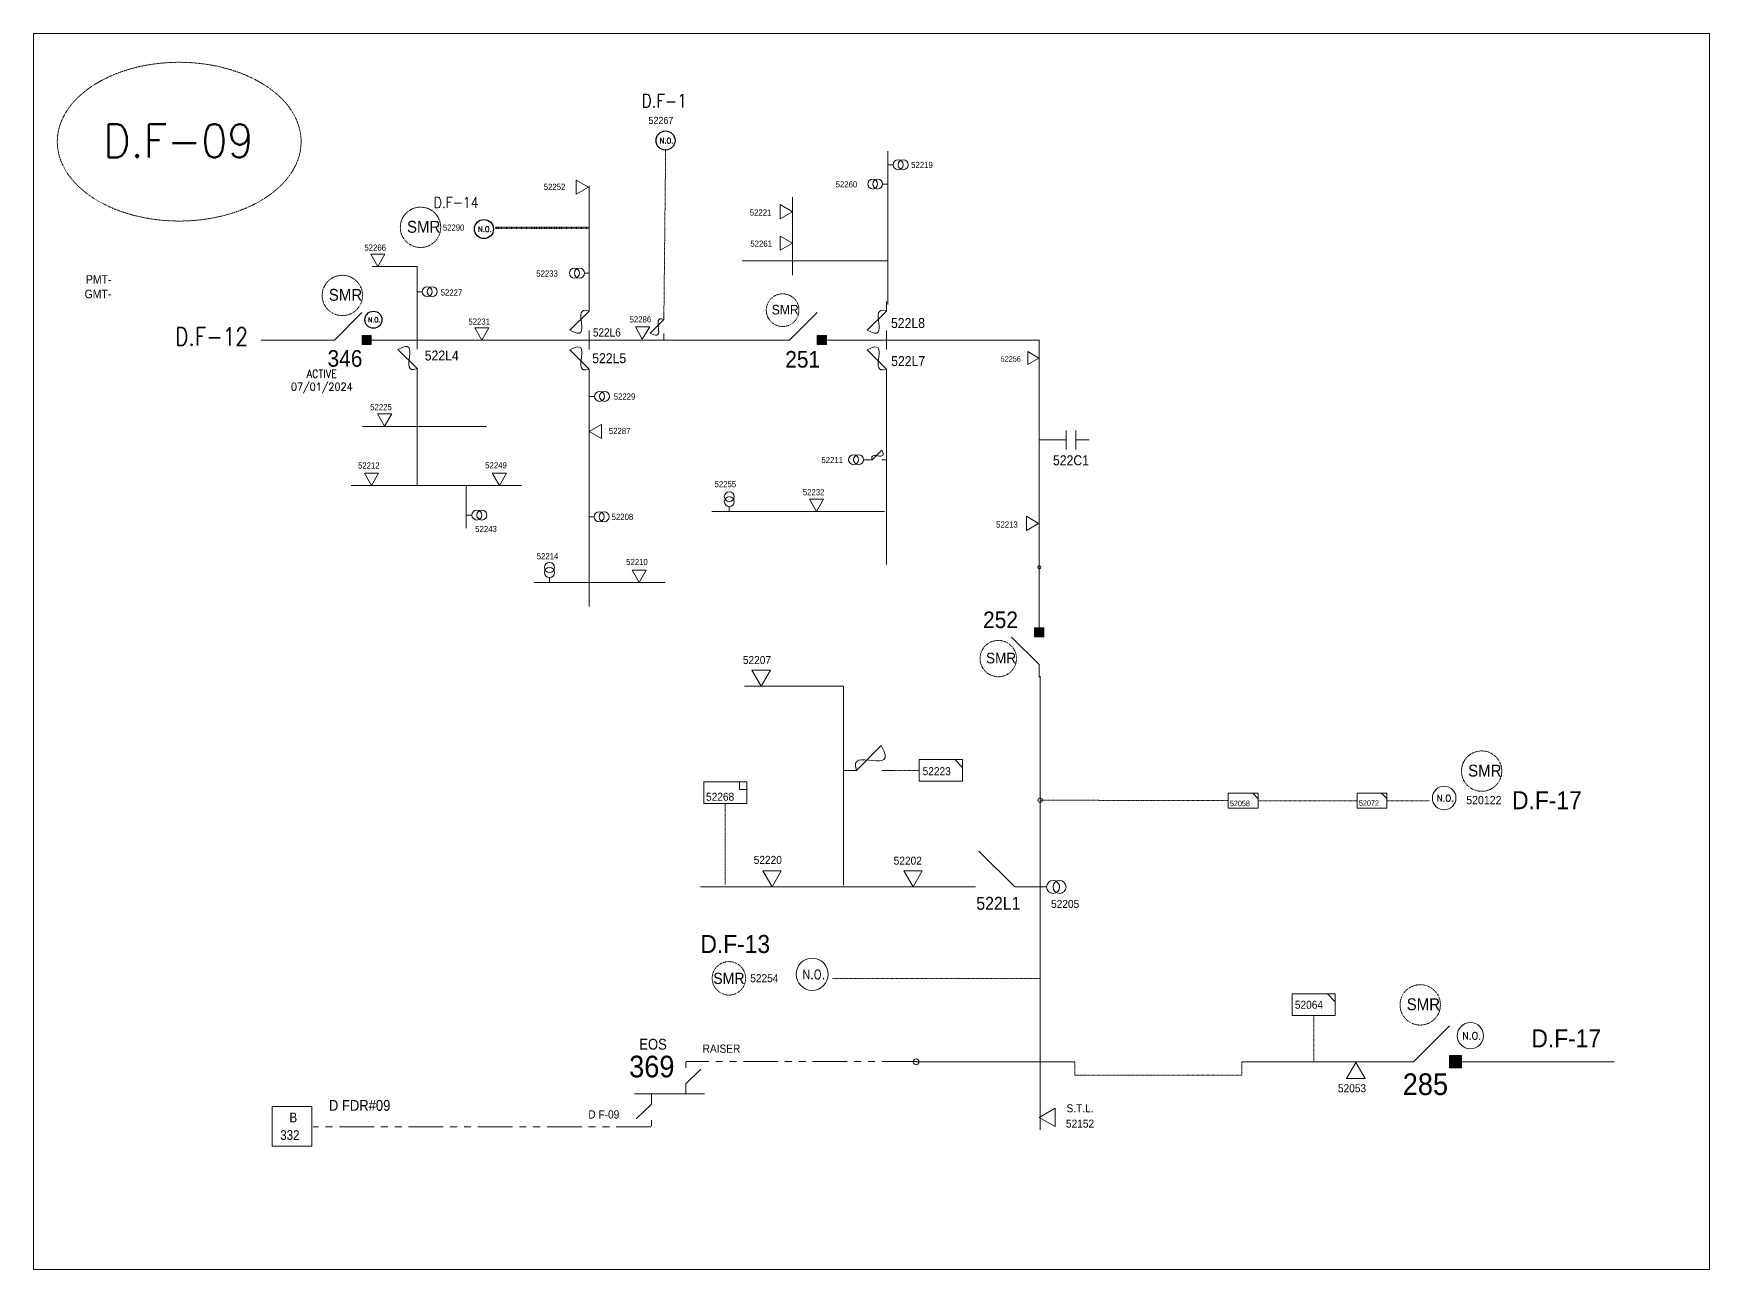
# Model space of a CAD drawing. Header units: metres. Extents: x 65984 to 144644, y -19036 to 23726.
# Drawn here: x 84165 to 85908, y 5041 to 6327 of the extents above; entities that cross this region are included whole.
import ezdxf
from ezdxf.enums import TextEntityAlignment as Align

# ---------------------------------------------------------------- set-up
doc = ezdxf.new("R2010")
doc.units = ezdxf.units.M
doc.header["$MEASUREMENT"] = 0
doc.linetypes.add('( Phantom )', pattern=[2.5, 1.25, -0.25, 0.25, -0.25, 0.25, -0.25])
doc.linetypes.add('DGN Style 3', pattern=[0.013877, 0, -0.013877])
doc.layers.get('0').update_dxf_attribs({"color": 95, "lineweight": 40})
for name, color, linetype, lineweight in [('ABS', 7, 'Continuous', 40), ('ABS NUMBER', 112, 'Continuous', 30), ('CAPACITOR', 5, 'Continuous', 40), ('d_eos', 111, 'Continuous', 40), ('d_eos no', 121, 'Continuous', 40), ('d_fco', 5, 'Continuous', 40), ('d_fco text', 95, 'Continuous', 40), ('d_oh branch', 94, 'Continuous', 40), ('d_switch', 95, 'Continuous', 40), ('d_tf', 1, 'Continuous', 40), ('d_tf no', 6, 'Continuous', 40), ('d_ug cable', 95, 'Continuous', 40), ('d_ug tf', 1, 'Continuous', 40), ('FDR  2  05', 154, 'Continuous', 40), ('FDR  4  02', 126, 'Continuous', 40), ('fedr no', 95, 'Continuous', 40), ('GRID STATION  04', 7, 'Continuous', 40), ('Level 37', 7, 'Continuous', 0), ('O H MAIN FEEDER', 4, 'Continuous', 100), ('SECTOR BOUNDARY', 7, 'Continuous', 0), ('SW N O', 114, 'Continuous', 30)]:
    doc.layers.add(name, color=color, linetype=linetype, lineweight=lineweight)
doc.styles.add('NASKHF', font='naskhf.shx', dxfattribs={"height": 8})
doc.styles.add('Style-Arial', font='arial.ttf')
doc.styles.add('Style-ENGINEERING', font='ENGINEERING.shx')
doc.styles.add('Style-msdefault', font='msdefault.shx')
doc.styles.add('Style-STANDARD', font='STANDARD.shx')

# ---------------------------------------------------------------- blocks, each defined once
blk = doc.blocks.new('ABS2_1_1')
at = {"color": 0, "linetype": 'ByBlock', "lineweight": -2, "ltscale": 500}
for q in [(-29900, 43500), (0, 0)]:
    blk.add_line((0, 13600), q, dxfattribs=at)
at = {"color": 0, "linetype": 'ByBlock', "lineweight": -2, "ltscale": 500, "flags": 128}
for points in [[(5000, 43600), (-5000, 43600), (-5000, 53600), (5000, 53600)], [(3791, 49653), (3791, 49653), (3791, 49653)]]:
    blk.add_lwpolyline(points, close=True, dxfattribs=at)
at = {"color": 0, "linetype": 'ByBlock', "lineweight": -2, "ltscale": 500}
for points in [[(5000, 43600), (-5000, 43600), (5000, 53600), (-5000, 53600)], [(3791, 49653), (3791, 49653), (3791, 49653)]]:
    blk.add_solid(points, dxfattribs=at)
blk = doc.blocks.new('*U3625')
at = {"layer": 'CAPACITOR', "color": 5, "linetype": 'Continuous', "lineweight": 13}
for p, q in [((-15, 0), (1.2, 0)), ((1.2, 5.7), (1.2, -5.7)), ((7, 5.7), (7, -5.7)), ((7, 0), (15, 0))]:
    blk.add_line(p, q, dxfattribs=at)
blk = doc.blocks.new('TFU_147')
at = {"layer": 'd_tf', "color": 134, "linetype": 'Continuous', "lineweight": 13, "ltscale": 0.000675434}
blk.add_line((0, 10), (0, 0), dxfattribs=at)
for centre in [(0, 30), (0, 20)]:
    blk.add_circle(centre, 10, dxfattribs=at)
blk = doc.blocks.new('*U1012')
at = {"layer": 'd_fco', "color": 7, "linetype": 'Continuous', "lineweight": 13}
blk.add_line((-4.6, 4.2), (-10.1, 4.2), dxfattribs=at)
at = {"layer": 'd_fco', "color": 7, "linetype": 'Continuous', "lineweight": 13, "flags": 128}
blk.add_lwpolyline([(13, 4.2), (7.1, 4.2), (-4.4, -7.3)], dxfattribs=at)
at = {"layer": 'd_fco', "color": 7, "linetype": 'Continuous', "lineweight": 13}
blk.add_open_spline([(-4.4, -7.3), (-13, 7.7), (11.6, -7.7), (7.1, 4.2)], degree=3, dxfattribs=at)
blk = doc.blocks.new('FUSE01')
at = {"color": 0, "linetype": 'ByBlock', "lineweight": -2}
blk.add_line((0, -17.15), (0, -22.55), dxfattribs=at)
at = {"color": 0, "linetype": 'ByBlock', "lineweight": -2, "flags": 128}
blk.add_lwpolyline([(0, 0.05), (0, -5.75), (-11.2, -16.95)], dxfattribs=at)
at = {"color": 0, "linetype": 'ByBlock', "lineweight": -2}
blk.add_open_spline([(-11.2, -16.95), (3.4, -25.35), (-11.6, -1.35), (0, -5.75)], degree=3, dxfattribs=at)
blk = doc.blocks.new('*U892')
at = {"layer": 'SW N O', "color": 3}
blk.add_circle((0, 0), 16.8, dxfattribs=at)
at = {"layer": 'SW N O', "color": 3, "style": 'Style-STANDARD'}
blk.add_text('N.O.', height=9.6, dxfattribs=at).set_placement((1.7, -0.2), align=Align.MIDDLE_CENTER)
blk = doc.blocks.new('TFU_177')
at = {"layer": 'd_tf', "color": 6, "linetype": 'Continuous', "lineweight": 13, "ltscale": 0.000879471}
blk.add_line((0, 10), (0, 0), dxfattribs=at)
for centre in [(0, 30), (0, 20)]:
    blk.add_circle(centre, 10, dxfattribs=at)
blk = doc.blocks.new('*U1193')
at = {"layer": 'ABS', "color": 7, "linetype": 'Continuous', "lineweight": 13, "ltscale": 0.554823}
for p, q in [((-8.32, 9.06), (-8.32, 16.62)), ((-8.32, 9.06), (8.3, -7.56)), ((-8.32, -16.6), (-8.32, -9.05))]:
    blk.add_line(p, q, dxfattribs=at)
blk = doc.blocks.new('TF_8')
at = {"color": 0, "linetype": 'ByBlock', "lineweight": -2}
blk.add_line((6.3, 4.95), (9.9, 1.35), dxfattribs=at)
blk.add_3dface([(-10.1, 4.95), (9.9, 4.95), (9.9, -5.05), (-10.1, -5.05)], dxfattribs=at)
blk = doc.blocks.new('TF3')
at = {"color": 0, "linetype": 'ByBlock', "lineweight": -2}
for p, q in [((11.3, 9), (18.3, 9)), ((18.3, 9), (18.3, 2))]:
    blk.add_line(p, q, dxfattribs=at)
at = {"color": 0, "linetype": 'ByBlock', "lineweight": -2, "flags": 128}
blk.add_lwpolyline([(18.3, 2), (11.3, 2), (11.3, 9)], dxfattribs=at)
at = {"color": 0, "linetype": 'ByBlock', "lineweight": -2}
blk.add_3dface([(-21.7, 9), (18.3, 9), (18.3, -11), (-21.7, -11)], dxfattribs=at)
blk = doc.blocks.new('*U1291')
at = {"layer": 'd_fco', "color": 6, "linetype": 'Continuous', "lineweight": 13}
blk.add_line((-4.6, 4.21), (-10.13, 4.21), dxfattribs=at)
at = {"layer": 'd_fco', "color": 6, "linetype": 'Continuous', "lineweight": 13, "flags": 128}
blk.add_lwpolyline([(13.02, 4.21), (7.07, 4.21), (-4.4, -7.26)], dxfattribs=at)
at = {"layer": 'd_fco', "color": 6, "linetype": 'Continuous', "lineweight": 13}
blk.add_open_spline([(-4.4, -7.26), (-13, 7.69), (11.58, -7.67), (7.07, 4.21)], degree=3, dxfattribs=at)
blk = doc.blocks.new('*U3627')
at = {"layer": 'd_eos', "color": 7, "linetype": 'Continuous', "lineweight": 13, "ltscale": 1.436268}
for p, q in [((-7.45, 4.64), (-14.45, 11.44)), ((-7.45, 12.09), (-7.45, 14.91)), ((-7.45, -0.01), (-7.45, 4.64)), ((16.15, -0.01), (-16.17, -0.01)), ((8.41, -0.01), (8.41, -4.66)), ((8.41, -4.66), (15.41, -11.45)), ((8.41, -12.1), (8.41, -14.92))]:
    blk.add_line(p, q, dxfattribs=at)
blk = doc.blocks.new('*U893')
at = {"layer": 'SW N O', "color": 3, "lineweight": 13}
blk.add_circle((0, 0), 16.8, dxfattribs=at)
at = {"layer": 'SW N O', "color": 3, "lineweight": 13, "style": 'Style-STANDARD'}
blk.add_text('N.O.', height=9.6, dxfattribs=at).set_placement((1.7, -0.2), align=Align.MIDDLE_CENTER)
blk = doc.blocks.new('ABS2_1_2')
at = {"color": 0, "linetype": 'ByBlock', "lineweight": -2, "ltscale": 500}
for q in [(-29900, 43500), (0, 0)]:
    blk.add_line((0, 13600), q, dxfattribs=at)
at = {"color": 0, "linetype": 'ByBlock', "lineweight": -2, "ltscale": 500, "flags": 128}
for points in [[(5000, 43600), (-5000, 43600), (-5000, 53600), (5000, 53600)], [(3791, 49653), (3791, 49653), (3791, 49653)]]:
    blk.add_lwpolyline(points, close=True, dxfattribs=at)
at = {"color": 0, "linetype": 'ByBlock', "lineweight": -2, "ltscale": 500}
for points in [[(5000, 43600), (-5000, 43600), (5000, 53600), (-5000, 53600)], [(3791, 49653), (3791, 49653), (3791, 49653)]]:
    blk.add_solid(points, dxfattribs=at)

msp = doc.modelspace()

# ---------------------------------------------------------------- linework, layer by layer
at = {"layer": 'd_oh branch', "color": 134, "linetype": 'Continuous', "lineweight": 13}
for p, q in [((85053.4, 6044.9), (85053.4, 6204.3)), ((84742.7, 6041.7), (84742.7, 6168.2)), ((84954.4, 6075.4), (84954.4, 6156.6)), ((84563.8, 6084.4), (84517, 6084.4)), ((84563.8, 6007.9), (84563.8, 6084.4)), ((85053.4, 6090.4), (84901.8, 6090.4)), ((84563.8, 5856.5), (84563.8, 5974.3)), ((84742.7, 5730.7), (84742.7, 5969)), ((85052, 5774.4), (85052, 5970.1)), ((84635.9, 5918.1), (84507.1, 5918.1)), ((84672.5, 5856.5), (84495.1, 5856.5)), ((84614.8, 5856.3), (84614.8, 5812.1)), ((85050.1, 5829.4), (84870.2, 5829.4)), ((84685.6, 5755.6), (84821.9, 5755.6))]:
    msp.add_line(p, q, dxfattribs=at)
at = {"layer": 'd_oh branch', "color": 6, "linetype": 'Continuous', "lineweight": 13}
for p, q in [((85131.5, 5438.9), (84858.6, 5438.9)), ((85211.8, 5438.9), (85199.4, 5438.9)), ((85211.8, 5257.1), (85211.8, 5186.2))]:
    msp.add_line(p, q, dxfattribs=at)
at = {"layer": 'd_oh branch', "color": 6, "linetype": 'Continuous', "lineweight": 13, "flags": 128}
msp.add_lwpolyline([(85007.4, 5440.6), (85007.4, 5647.8), (84904.2, 5647.8)], dxfattribs=at)
at = {"layer": 'd_tf', "color": 134, "linetype": 'Continuous', "lineweight": 13, "ltscale": 0.000737445, "flags": 128}
for points in [[(84729.3, 6159.7), (84729.3, 6174.4), (84742, 6167.1)], [(84941.4, 6134.1), (84941.4, 6148.8), (84954.2, 6141.4)], [(84941.4, 6101.3), (84941.4, 6116.1), (84954.2, 6108.7)], [(84515.6, 6097.3), (84530.3, 6097.3), (84522.9, 6084.5)], [(84623.8, 6020.6), (84638.5, 6020.6), (84631.1, 6007.9)], [(84805.9, 6021.8), (84791.1, 6021.8), (84797.9, 6008.8)], [(84522.6, 5931), (84537.4, 5931), (84530, 5918.2)], [(84755.5, 5920.2), (84755.5, 5905.5), (84742.7, 5912.8)], [(84508.9, 5869.4), (84523.6, 5869.4), (84516.2, 5856.6)], [(84641.9, 5869.4), (84656.7, 5869.4), (84649.3, 5856.6)], [(84971.8, 5842.2), (84986.5, 5842.2), (84979.2, 5829.4)], [(85197.5, 5809.8), (85197.5, 5824.6), (85210.3, 5817.2)], [(84787.5, 5768.4), (84802.2, 5768.4), (84794.9, 5755.6)]]:
    msp.add_lwpolyline(points, close=True, dxfattribs=at)
at = {"layer": 'd_tf', "color": 134, "linetype": 'Continuous', "lineweight": 13, "ltscale": 0.000663701, "flags": 128}
msp.add_lwpolyline([(85199.1, 5982.6), (85199.1, 5995.9), (85210.6, 5989.2)], close=True, dxfattribs=at)
at = {"layer": 'd_tf', "color": 6, "linetype": 'Continuous', "lineweight": 13, "ltscale": 0.000960215, "flags": 128}
for points in [[(84912.1, 5664.5), (84931.3, 5664.5), (84921.7, 5647.9)], [(84923.4, 5455.6), (84942.6, 5455.6), (84933, 5439)], [(85070, 5455.6), (85089.2, 5455.6), (85079.6, 5439)], [(85549.8, 5239.6), (85530.6, 5239.6), (85540.2, 5256.2)], [(85227.6, 5189.5), (85227.6, 5208.7), (85210.9, 5199.1)]]:
    msp.add_lwpolyline(points, close=True, dxfattribs=at)
at = {"layer": 'd_ug cable', "color": 134, "linetype": 'DGN Style 3', "lineweight": 13}
msp.add_line((84820.5, 6036.5), (84822.3, 6207), dxfattribs=at)
at = {"layer": 'd_ug cable', "color": 134, "linetype": 'DGN Style 3', "lineweight": 106}
msp.add_line((84644.9, 6124.8), (84742.7, 6124.8), dxfattribs=at)
at = {"layer": 'd_ug cable', "color": 6, "linetype": 'DGN Style 3', "lineweight": 13}
for p, q in [((85059.5, 5560.1), (85086, 5560.1)), ((85407.4, 5528.8), (85211.8, 5529.1)), ((85541.5, 5528.6), (85438.6, 5528.5)), ((85617.2, 5528.6), (85572.8, 5528.6)), ((84884.1, 5441.4), (84884.1, 5525.7))]:
    msp.add_line(p, q, dxfattribs=at)
at = {"layer": 'd_ug cable', "color": 6, "linetype": 'DGN Style 3', "lineweight": 13, "flags": 128}
for points in [[(84995.8, 5343.7), (85211.8, 5343.7)], [(85496.7, 5257.1), (85496.7, 5305.1), (85496.7, 5305.1)], [(85247.9, 5243), (85247.9, 5257.1), (85247.9, 5257.1)], [(85421.7, 5243), (85421.7, 5257.1), (85421.7, 5257.1)], [(85247.9, 5243), (85421.7, 5243)]]:
    msp.add_lwpolyline(points, dxfattribs=at)
at = {"layer": 'd_ug cable', "color": 6, "linetype": '( Phantom )', "lineweight": 13, "ltscale": 28.806453, "flags": 128}
for points in [[(85083.2, 5257.4), (85083.2, 5257.4), (84843.5, 5257.4)], [(84807, 5189.3), (84807, 5189.3), (84455.8, 5189.3)]]:
    msp.add_lwpolyline(points, dxfattribs=at)
at = {"layer": 'd_ug cable', "color": 2, "linetype": 'DGN Style 3', "lineweight": 13}
for centre, radius in [((84567.3, 6125.2), 21), ((84486, 6054.3), 21), ((84944, 6039), 17), ((85168.3, 5676.5), 18.9), ((85671.1, 5559.4), 21), ((84888.1, 5343.8), 17.4), ((85607.2, 5316.2), 21)]:
    msp.add_circle(centre, radius, dxfattribs=at)
at = {"layer": 'fedr no', "color": 82, "linetype": 'DGN Style 3', "lineweight": 13, "true_color": 0x1dc70e}
msp.add_ellipse((84316.3, 6214.3), major_axis=(126.8, 0), ratio=0.651175, dxfattribs=at)
at = {"layer": 'GRID STATION  04', "color": 6, "linetype": 'Continuous', "lineweight": 13, "ltscale": 1.325097, "flags": 128}
msp.add_lwpolyline([(84454.3, 5169.1), (84413, 5169.1), (84413, 5210.5), (84454.3, 5210.5)], close=True, dxfattribs=at)
at = {"layer": 'O H MAIN FEEDER', "color": 74, "lineweight": 13, "ltscale": 0.861012}
msp.add_line((84401.6, 6007.9), (84475, 6007.9), dxfattribs=at)
at = {"layer": 'O H MAIN FEEDER', "color": 134, "lineweight": 13, "ltscale": 0.861012}
for p, q in [((84516.1, 6007.9), (84941.3, 6007.9)), ((84989.7, 6007.9), (85210.9, 6007.9)), ((85210.9, 5707.7), (85210.9, 6008.2))]:
    msp.add_line(p, q, dxfattribs=at)
at = {"layer": 'O H MAIN FEEDER', "color": 6, "lineweight": 13, "ltscale": 1.12111}
for p, q in [((85211.8, 5257.1), (85211.8, 5658.1)), ((85247.8, 5257.1), (85082.6, 5257.1)), ((85588.4, 5257.1), (85421.9, 5257.1))]:
    msp.add_line(p, q, dxfattribs=at)
at = {"layer": 'O H MAIN FEEDER', "color": 30, "lineweight": 13, "ltscale": 1.12111}
msp.add_line((85809, 5257.1), (85646.2, 5257.1), dxfattribs=at)
at = {"layer": 'O H MAIN FEEDER', "color": 140, "lineweight": 13, "ltscale": 0.498271, "flags": 128}
msp.add_lwpolyline([(84164.8, 6326.8), (85908.1, 6326.8), (85908.1, 5040.9), (84164.8, 5040.9)], close=True, dxfattribs=at)
at = {"layer": 'O H MAIN FEEDER', "color": 134, "lineweight": 13, "ltscale": 0.861012}
msp.add_circle((85211, 5771.5), 1.7, dxfattribs=at)
at = {"layer": 'O H MAIN FEEDER', "color": 6, "lineweight": 13, "ltscale": 1.12111}
for centre, radius in [((85211.8, 5529.2), 2.34), ((85082.9, 5256.9), 3)]:
    msp.add_circle(centre, radius, dxfattribs=at)

# ---------------------------------------------------------------- block references
at = {"layer": 'ABS', "color": 2, "linetype": 'Continuous', "lineweight": 13, "ltscale": 1.433328, "xscale": 0.0009603311475645116, "yscale": 0.0009603311475645116, "zscale": 0.0006359619357708014}
for p, rotation in [((84938.2, 6007.9), 269.9999999999997), ((85210.9, 5657.1), 359.9999999999997)]:
    msp.add_blockref('ABS2_1_1', p, dxfattribs=dict(at, rotation=rotation))
at = {"layer": 'ABS', "color": 7, "linetype": 'Continuous', "lineweight": 13, "ltscale": 0.554823, "extrusion": (0, 0, -1), "xscale": 2.25, "yscale": 2.25, "zscale": 2.25, "rotation": 90.00000000000004}
msp.add_blockref('*U1193', (-85165, 5457.6), dxfattribs=at)
at = {"layer": 'ABS', "color": 2, "linetype": 'Continuous', "lineweight": 13, "ltscale": 1.866313, "xscale": 0.001250431181724625, "yscale": 0.001250431181724625, "zscale": 0.0008280754372015645, "rotation": 269.9999999999997}
msp.add_blockref('ABS2_1_1', (85583.2, 5257.1), dxfattribs=at)
at = {"layer": 'CAPACITOR', "color": 5, "linetype": 'Continuous', "lineweight": 13, "xscale": 1.728, "yscale": 1.728, "zscale": 1.728}
msp.add_blockref('*U3625', (85236.8, 5904), dxfattribs=at)
at = {"layer": 'd_eos', "color": 7, "linetype": 'Continuous', "lineweight": 13, "ltscale": 1.436268, "extrusion": (0, 0, -1), "xscale": 2.25, "yscale": 2.25, "zscale": 2.25, "rotation": 359.9971420911775}
msp.add_blockref('*U3627', (-84826.4, 5223.5), dxfattribs=at)
at = {"layer": 'd_fco', "color": 7, "linetype": 'Continuous', "lineweight": 13, "extrusion": (0, 0, -1), "rotation": 90.00000000060001}
for p, xscale, yscale, zscale in [((-84735.4, 6025.7), 1.728, 1.728, 1.728), ((-84815.3, 6020.5), 1.232861864144896, 1.232861864144896, 1.232861864144896), ((-85044.7, 6025.7), 1.728, 1.728, 1.728)]:
    msp.add_blockref('*U1012', p, dxfattribs=dict(at, xscale=xscale, yscale=yscale, zscale=zscale))
at = {"layer": 'd_fco', "color": 7, "linetype": 'Continuous', "lineweight": 13, "xscale": 1.728, "yscale": 1.728, "zscale": 1.728, "rotation": 270.0000000006}
for p in [(84556.5, 5990.4), (84735.4, 5990), (85044.7, 5990)]:
    msp.add_blockref('*U1012', p, dxfattribs=at)
at = {"layer": 'd_fco', "color": 6, "linetype": 'Continuous', "lineweight": 13, "xscale": 2.25, "yscale": 2.25, "zscale": 2.25, "rotation": 180.0000000006}
msp.add_blockref('*U1291', (85036.7, 5569.6), dxfattribs=at)
at = {"layer": 'd_tf', "color": 134, "linetype": 'Continuous', "lineweight": 13, "ltscale": 0.000675434, "xscale": 0.5184, "yscale": 0.5184, "zscale": 0.5184}
for p, rotation in [((85053.8, 6190.3), 269.9999999999999), ((85053.2, 6170.2), 89.9999999999999), ((84743, 6077.5), 89.9999999999999), ((84743.2, 5949.3), 269.9999999999999), ((85033.3, 5883.4), 89.9999999999999), ((84888.5, 5829.4), 359.9999999999999), ((84615.6, 5825.8), 269.9999999999999), ((84701.5, 5755.7), 359.9999999999999)]:
    msp.add_blockref('TFU_147', p, dxfattribs=dict(at, rotation=rotation))
at = {"layer": 'd_tf', "color": 134, "linetype": 'Continuous', "lineweight": 13, "ltscale": 0.000675434, "extrusion": (0, 0, -1), "xscale": 0.5184, "yscale": 0.5184, "zscale": 0.5184}
for p, rotation in [((-84563.9, 6058.2), 89.99999999999991), ((-84742.7, 5824), 89.9999999999999)]:
    msp.add_blockref('TFU_147', p, dxfattribs=dict(at, rotation=rotation))
at = {"layer": 'd_tf', "color": 6, "linetype": 'Continuous', "lineweight": 13, "ltscale": 0.000879471, "xscale": 0.6749999999999999, "yscale": 0.6749999999999999, "zscale": 0.6749999999999999, "rotation": 269.9999999999998}
msp.add_blockref('TFU_177', (85211.8, 5438.9), dxfattribs=at)
at = {"layer": 'd_ug tf', "color": 6, "linetype": 'Continuous', "lineweight": 13}
for p, xscale, yscale, zscale in [((85108.8, 5560.3), 2.25103308315855, 2.25103308315855, 0.7119384938334998), ((85423.2, 5528.6), 1.55591406707919, 1.55591406707919, 0.492091886937715), ((85557.2, 5528.7), 1.55591406707919, 1.55591406707919, 0.492091886937715), ((85496.6, 5316.4), 2.25103308315855, 2.25103308315855, 0.7119384938334998)]:
    msp.add_blockref('TF_8', p, dxfattribs=dict(at, xscale=xscale, yscale=yscale, zscale=zscale))
at = {"layer": 'd_ug tf', "color": 6, "linetype": 'Continuous', "lineweight": 13, "xscale": 1.12522840934463, "yscale": 1.12522840934463, "zscale": 0.2169988529204506, "rotation": 359.9999999999999}
msp.add_blockref('TF3', (84886.3, 5538.1), dxfattribs=at)
at = {"layer": 'FDR  2  05', "color": 134, "linetype": 'Continuous', "lineweight": 13, "xscale": 0.8849342361390662, "yscale": -0.8849342361390662, "zscale": 0.4424671180695331, "rotation": 270}
msp.add_blockref('FUSE01', (85032.1, 5883.4), dxfattribs=at)
at = {"layer": 'FDR  4  02', "color": 2, "linetype": 'Continuous', "lineweight": 13, "xscale": 0.0009603311475645116, "yscale": 0.0009603311475645116, "zscale": 0.0006359619357708014, "rotation": 269.9999999999997}
msp.add_blockref('ABS2_1_2', (84464.6, 6007.9), dxfattribs=at)
at = {"layer": 'SW N O', "color": 3}
for p, xscale, yscale, zscale in [((84822.2, 6215.5), 0.5892800744584563, 0.5892800744584563, 0.5892800744584563), ((84633.3, 6123.4), 0.5892800744584563, 0.5892800744584563, 0.5892800744584563), ((84518.3, 6029), 0.5303520670126107, 0.5303520670126107, 0.5303520670126107)]:
    msp.add_blockref('*U892', p, dxfattribs=dict(at, xscale=xscale, yscale=yscale, zscale=zscale))
at = {"layer": 'SW N O', "color": 3, "lineweight": 13}
for p, xscale, yscale, zscale in [((85632.1, 5531.4), 0.7311107684388862, 0.7311107684388862, 0.7311107684388862), ((84974.7, 5348), 0.994485305958039, 0.994485305958039, 0.994485305958039), ((85659.4, 5284.1), 0.8123452982654291, 0.8123452982654291, 0.8123452982654291)]:
    msp.add_blockref('*U893', p, dxfattribs=dict(at, xscale=xscale, yscale=yscale, zscale=zscale))

# ---------------------------------------------------------------- texts
at = {"layer": 'ABS NUMBER', "color": 2, "lineweight": 13, "style": 'Style-Arial', "width": 0.9}
for s, height, p in [('251', 17.28, (84946.7, 5996.5)), ('252', 17.28, (85152.5, 5725.5)), ('285', 22.5, (85589, 5244.9))]:
    msp.add_text(s, height=height, dxfattribs=at).set_placement(p, align=Align.TOP_LEFT)
at = {"layer": 'd_eos no', "color": 7, "linetype": 'Continuous', "lineweight": 13, "style": 'Style-Arial'}
for s, height, width, p in [('PMT-', 8.84, 0.88, (84219.3, 6075.4)), ('GMT-', 8.84, 0.88, (84217.9, 6060.3)), ('369', 22.5, 0.9, (84784.3, 5263.3))]:
    msp.add_text(s, height=height, dxfattribs=dict(at, width=width)).set_placement(p, align=Align.TOP_LEFT)
at = {"layer": 'd_fco text', "color": 7, "linetype": 'Continuous', "lineweight": 13, "style": 'Style-msdefault', "width": 0.916667}
for s, height, p in [('522L6', 8.53, (84746.6, 6020.1)), ('522L8', 10.37, (85056.7, 6030.8)), ('522L4', 10.37, (84571.7, 5997)), ('522L5', 10.37, (84745.9, 5994.2)), ('522L7', 10.37, (85056.9, 5991.2)), ('522L1', 13.5, (85145.4, 5428.6))]:
    msp.add_text(s, height=height, dxfattribs=at).set_placement(p, align=Align.TOP_LEFT)
at = {"layer": 'd_fco text', "color": 134, "linetype": 'Continuous', "lineweight": 13, "style": 'Style-msdefault', "width": 0.916667}
msp.add_text('522C1', height=10.37, dxfattribs=at).set_placement((85225.2, 5888), align=Align.TOP_LEFT)
at = {"layer": 'd_switch', "color": 7, "linetype": 'Continuous', "lineweight": 13, "style": 'Style-ENGINEERING', "width": 0.921053}
for s, p in [('RAISER', (84860.8, 5274.9)), ('D F-09', (84741.9, 5206.5))]:
    msp.add_text(s, height=8.55, dxfattribs=at).set_placement(p, align=Align.TOP_LEFT)
at = {"layer": 'd_tf no', "color": 7, "linetype": 'Continuous', "lineweight": 13, "style": 'Style-msdefault', "width": 0.945946}
msp.add_text('52267', height=7.37, dxfattribs=at).set_placement((84804.4, 6240.1), align=Align.TOP_LEFT)
at = {"layer": 'd_tf no', "color": 134, "linetype": 'Continuous', "lineweight": 13, "style": 'Style-msdefault', "width": 0.945946}
for s, p in [('52219', (85077.7, 6193.3)), ('52260', (84999.1, 6173.1)), ('52252', (84695.5, 6170.5)), ('52221', (84909.8, 6143.8)), ('52266', (84508.9, 6107.3)), ('52261', (84910.4, 6111.4)), ('52233', (84687.7, 6080.3)), ('52227', (84588.3, 6060.6)), ('52286', (84784.8, 6032.6)), ('52231', (84617.1, 6030.3)), ('52229', (84768.3, 5952.3)), ('52287', (84763.2, 5916.5)), ('52212', (84502.3, 5880.6)), ('52249', (84634.6, 5880.8)), ('52211', (84984.3, 5886.3)), ('52255', (84873.2, 5861.2)), ('52232', (84965, 5852.8)), ('52208', (84766.1, 5827.1)), ('52243', (84624.2, 5814.5)), ('52213', (85166.1, 5819.2)), ('52214', (84688.2, 5786.2)), ('52210', (84781.2, 5780.2))]:
    msp.add_text(s, height=6.39, dxfattribs=at).set_placement(p, align=Align.TOP_LEFT)
at = {"layer": 'd_tf no', "color": 1, "linetype": 'Continuous', "lineweight": 13, "style": 'Style-msdefault', "width": 0.947368}
for height, p in [(12.34, (84553.2, 6131.9)), (12.34, (84471.9, 6061.1)), (10, (84932.6, 6044.5)), (11.11, (85155.6, 5682.6)), (12.34, (85657, 5566.1)), (12.34, (85593.1, 5323))]:
    msp.add_text('SMR', height=height, dxfattribs=at).set_placement(p, align=Align.TOP_LEFT)
at = {"layer": 'd_tf no', "color": 2, "linetype": 'Continuous', "lineweight": 40, "style": 'Style-msdefault', "width": 0.945946}
msp.add_text('52290', height=6.39, dxfattribs=at).set_placement((84590.5, 6128.1), align=Align.TOP_LEFT)
at = {"layer": 'd_tf no', "color": 134, "linetype": 'Continuous', "lineweight": 13, "ltscale": 0.9, "style": 'Style-msdefault', "width": 0.945946}
msp.add_text('52256', height=5.75, dxfattribs=at).set_placement((85170.8, 5991.1), align=Align.TOP_LEFT)
at = {"layer": 'd_tf no', "color": 6, "linetype": 'Continuous', "lineweight": 13, "style": 'Style-msdefault', "width": 0.945946}
for s, height, p in [('52207', 8.33, (84902.6, 5679.1)), ('52223', 8.33, (85089.6, 5563.5)), ('52268', 8.33, (84864.3, 5536.9)), ('52058', 5.75, (85409.2, 5528.7)), ('52072', 5.75, (85543.4, 5529.1)), ('52220', 8.33, (84913.9, 5471.2)), ('52202', 8.33, (85059.5, 5470.4)), ('52205', 8.33, (85223.2, 5425.4)), ('52064', 8.33, (85476.8, 5320.5)), ('52053', 8.33, (85521.6, 5233.6))]:
    msp.add_text(s, height=height, dxfattribs=at).set_placement(p, align=Align.TOP_LEFT)
at = {"layer": 'd_tf no', "color": 2, "linetype": 'Continuous', "lineweight": 13, "ltscale": 1.33846, "style": 'Style-msdefault', "width": 0.945946}
msp.add_text('520122', height=8.68, dxfattribs=at).set_placement((85655.1, 5533.6), align=Align.TOP_LEFT)
at = {"layer": 'd_tf no', "color": 1, "linetype": 'Continuous', "lineweight": 40, "style": 'Style-msdefault', "width": 0.945946}
msp.add_text('SMR', height=11.6, dxfattribs=at).set_placement((84871.8, 5349.6), align=Align.TOP_LEFT)
at = {"layer": 'd_tf no', "color": 6, "linetype": 'Continuous', "lineweight": 13, "style": 'Style-msdefault', "width": 0.945946}
for s, p in [('S.T.L.', (85267.4, 5212.8)), ('52152', (85268, 5196.8))]:
    msp.add_text(s, height=8.33, dxfattribs=at).set_placement(p, align=Align.TOP_RIGHT)
at = {"layer": 'd_tf no', "color": 134, "linetype": 'Continuous', "lineweight": 13, "insert": (84515, 5941.3), "char_height": 6.394, "width": 28.224, "attachment_point": 1, "style": 'NASKHF'}
msp.add_mtext('\\Fmsdefault;\\H1x;\\W0.945946;52225', dxfattribs=at)
at = {"layer": 'd_tf no', "color": 2, "linetype": 'Continuous', "lineweight": 13, "insert": (84910.3, 5348.1), "char_height": 8.325, "attachment_point": 1, "style": 'NASKHF'}
msp.add_mtext('\\Fmsdefault;\\H1x;\\W0.945946;52254\\P', dxfattribs=at)
at = {"layer": 'FDR  4  02', "color": 2, "linetype": 'Continuous', "lineweight": 13, "style": 'Style-Arial', "width": 0.9}
msp.add_text('346', height=17.28, dxfattribs=at).set_placement((84470.6, 5997.4), align=Align.TOP_LEFT)
at = {"layer": 'FDR  4  02', "color": 111, "linetype": 'Continuous', "lineweight": 13, "insert": (84464.6, 5964.7), "char_height": 8.06, "attachment_point": 5, "rotation": 359.9994, "style": 'Style-STANDARD'}
msp.add_mtext('ACTIVE\\P07/01/2024', dxfattribs=at)
at = {"layer": 'fedr no', "color": 55, "linetype": 'Continuous', "lineweight": 13, "style": 'Style-STANDARD', "width": 0.909091}
for s, height, p in [('D.F-1', 13.93, (84820.7, 6256.9)), ('D.F-14', 11.43, (84604.3, 6151)), ('D.F-12', 18.58, (84350, 6011.5))]:
    msp.add_text(s, height=height, dxfattribs=at).set_placement(p, align=Align.MIDDLE_CENTER)
at = {"layer": 'fedr no', "color": 6, "linetype": 'Continuous', "lineweight": 13, "insert": (84315.4, 6215.2), "char_height": 34.85, "attachment_point": 5, "style": 'Style-STANDARD'}
msp.add_mtext('D.F-09', dxfattribs=at)
at = {"layer": 'GRID STATION  04', "color": 2, "linetype": 'Continuous', "lineweight": 13, "style": 'Style-msdefault', "width": 0.9}
msp.add_text('D FDR#09', height=11.25, dxfattribs=at).set_placement((84472, 5206))
at = {"layer": 'GRID STATION  04', "color": 6, "linetype": 'Continuous', "lineweight": 13, "style": 'Style-msdefault', "width": 0.888889}
for s, height, p in [('B', 10.1, (84431, 5204.1)), ('332', 10.12, (84421.4, 5185.8))]:
    msp.add_text(s, height=height, dxfattribs=at).set_placement(p, align=Align.TOP_LEFT)
at = {"layer": 'Level 37', "color": 7, "linetype": 'Continuous', "lineweight": 13, "style": 'Style-msdefault', "width": 0.9}
msp.add_text('EOS', height=11.25, dxfattribs=at).set_placement((84794.9, 5280.9), align=Align.TOP_LEFT)
at = {"layer": 'SECTOR BOUNDARY', "color": 55, "linetype": 'Continuous', "lineweight": 13, "char_height": 18.731, "attachment_point": 1, "line_spacing_factor": 0.72, "style": 'NASKHF'}
for s, insert in [('\\Fmsdefault;\\H1x;\\W0.945946;D.F-17\\P', (85702.8, 5538.5)), ('\\Fmsdefault;\\H1x;\\W0.945946;D.F-13\\P', (84858.5, 5388.9))]:
    msp.add_mtext(s, dxfattribs=dict(at, insert=insert))
at = {"layer": 'SECTOR BOUNDARY', "color": 55, "linetype": '( Phantom )', "lineweight": 13, "insert": (85722.9, 5290.7), "char_height": 18.731, "width": 79.875, "attachment_point": 1, "line_spacing_factor": 0.72, "style": 'NASKHF'}
msp.add_mtext('\\Fmsdefault;\\H1x;\\W0.945946;D.F-17', dxfattribs=at)

doc.saveas('drawing.dxf')
